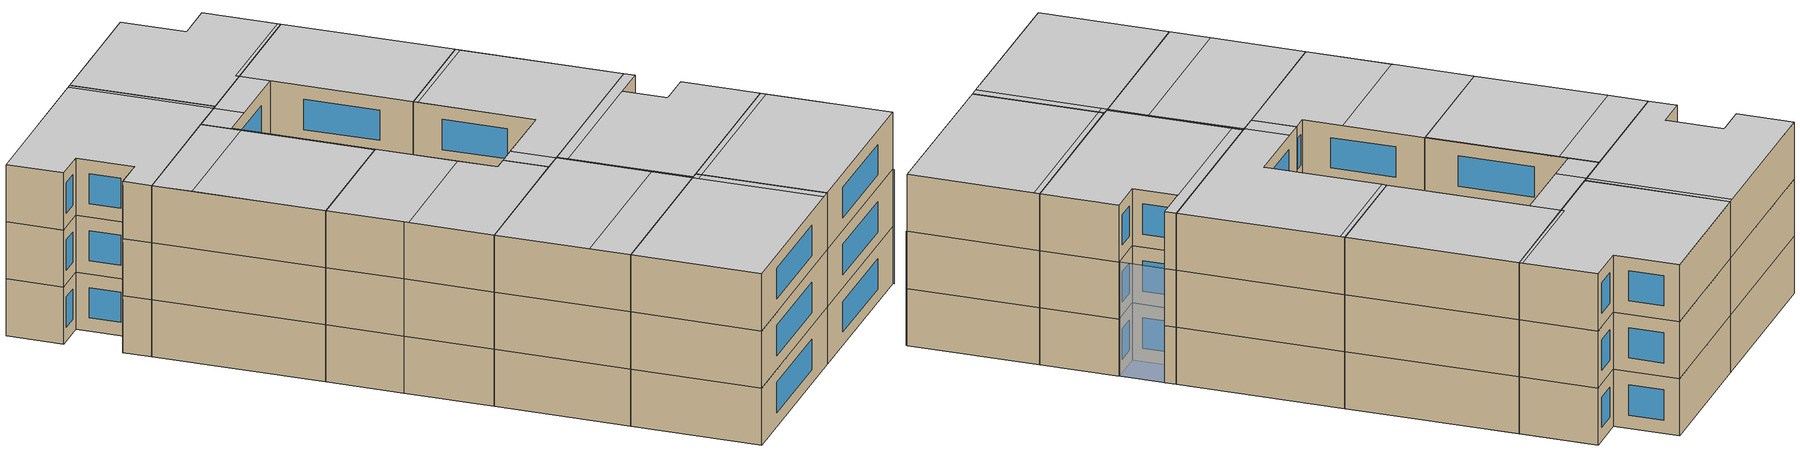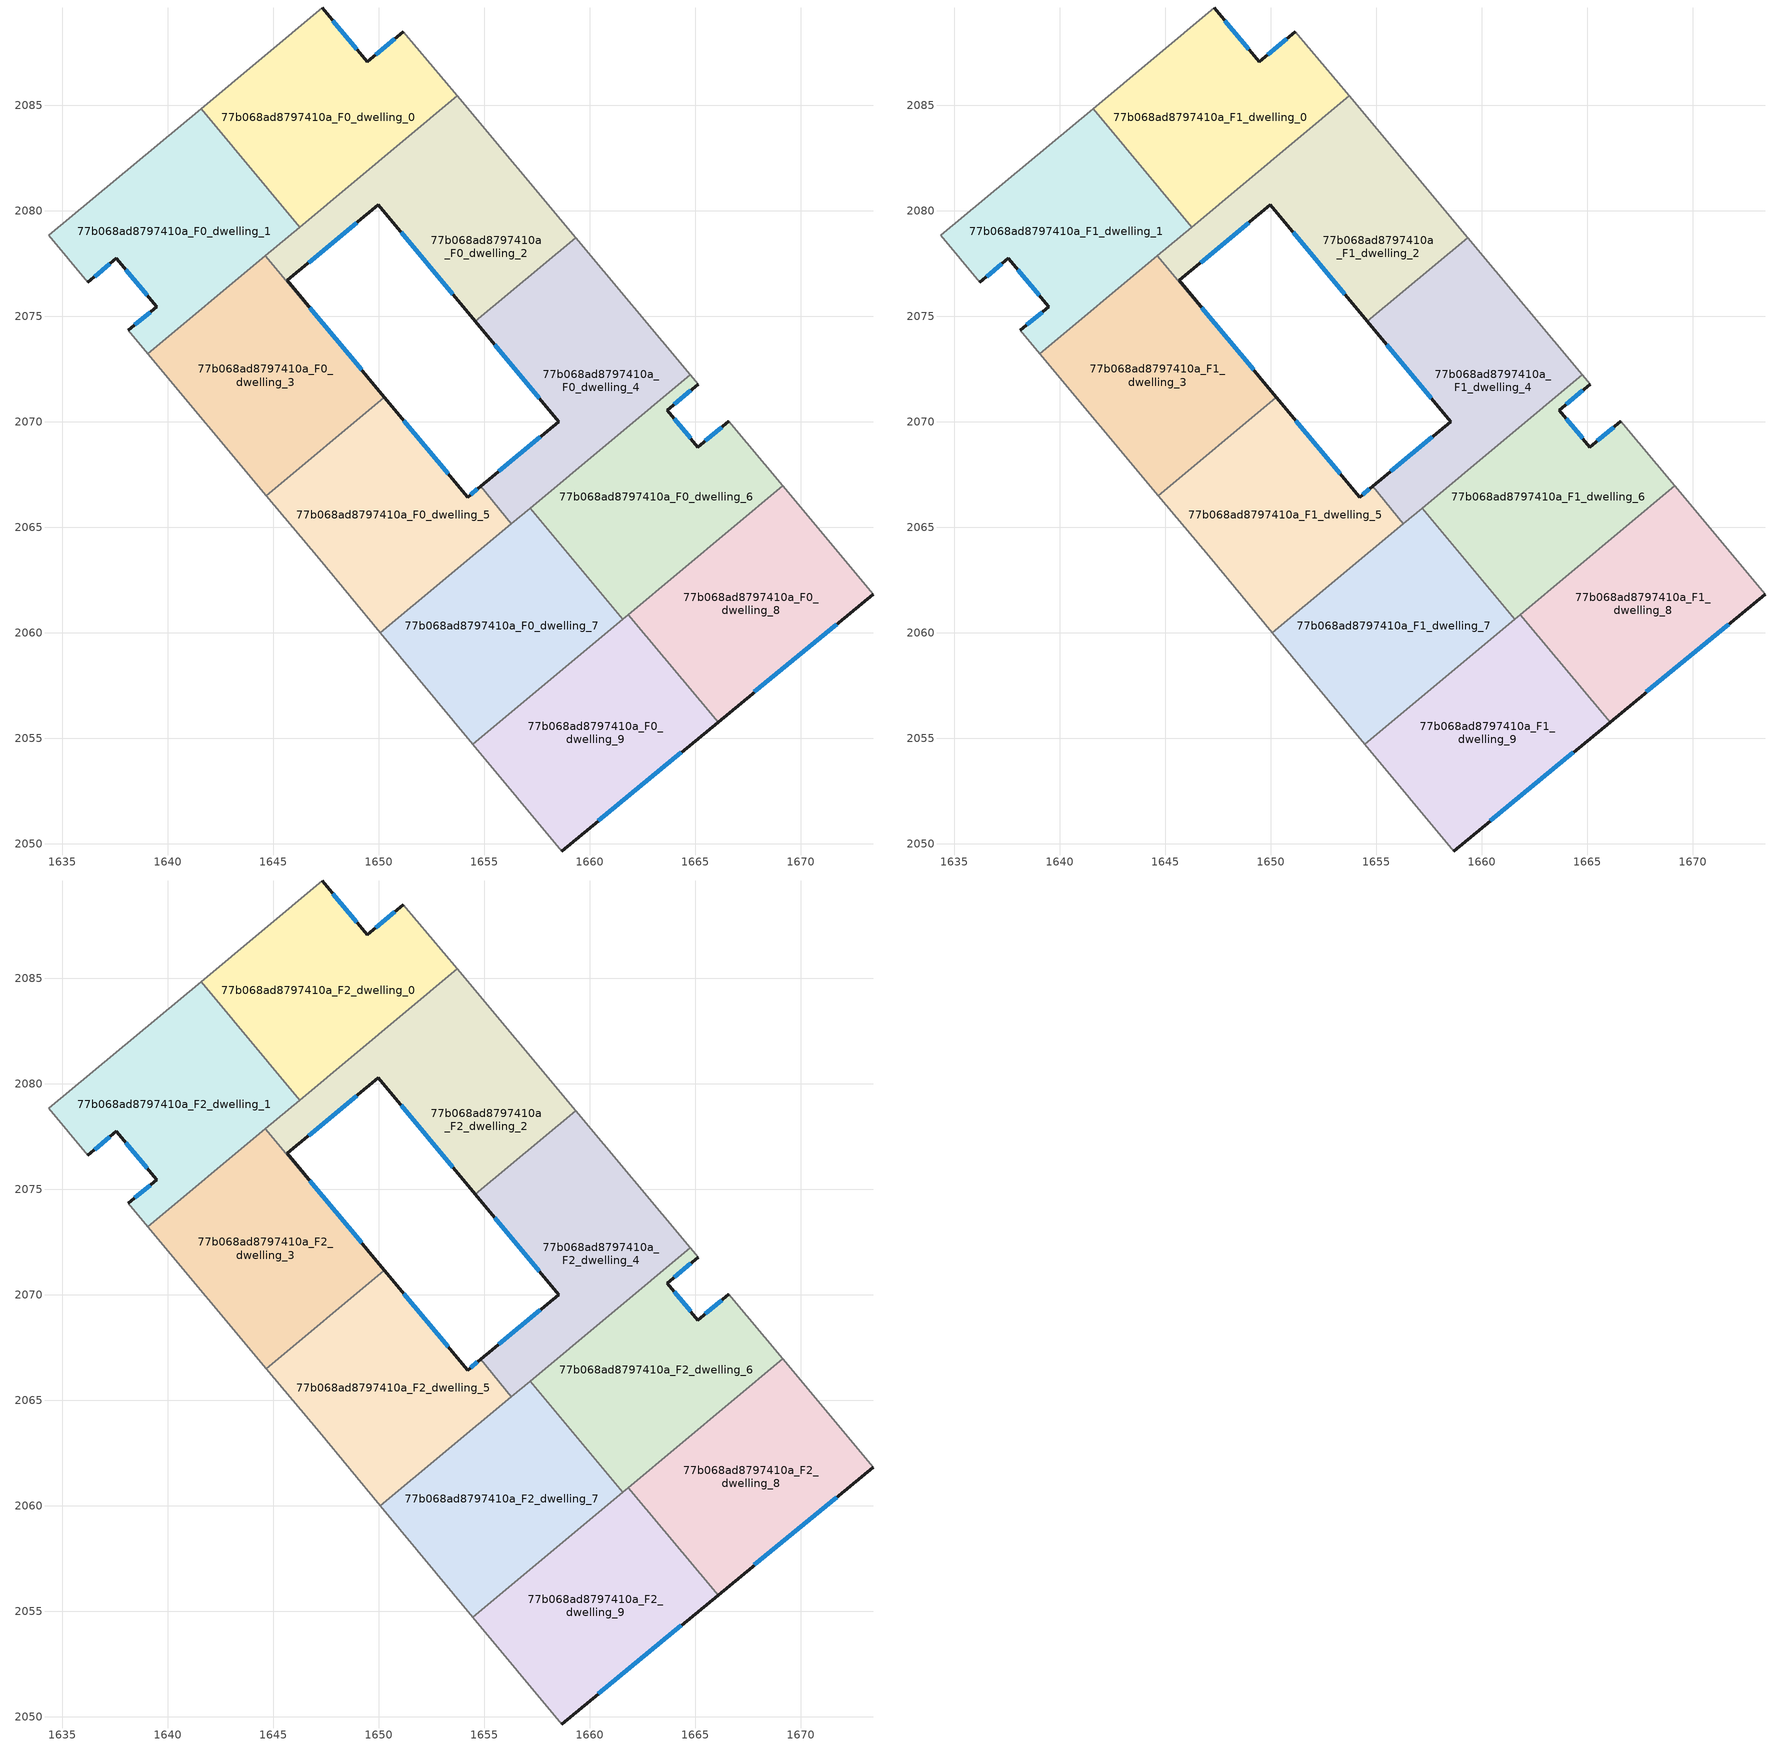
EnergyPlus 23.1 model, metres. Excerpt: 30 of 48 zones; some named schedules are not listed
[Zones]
77b068ad8797410a_F0_dwelling_0
 floor ground (EU_floor_Construction): 1651.16,2088.49 1653.71,2085.44 1646.25,2079.22 1641.58,2084.84 1647.31,2089.6 1649.45,2087.05 z0
 wall outside (EU_wall_Construction): 1651.16,2088.49 1649.45,2087.05 1647.31,2089.6 z0:3
 wall adiabatic (EU_wall_Construction): 1653.71,2085.44 1651.16,2088.49 / 1647.31,2089.6 1641.58,2084.84 z0:3
 wall to 77b068ad8797410a_F0_dwelling_1 (EU_wall_Construction): 1641.58,2084.84 1646.25,2079.22 z0:3
 wall to 77b068ad8797410a_F0_dwelling_2 (EU_wall_Construction): 1646.25,2079.22 1653.71,2085.44 z0:3
 window (EU_Window_Construction): 1648.95,2087.65 1647.81,2089 / 1650.76,2088.15 1649.85,2087.39 z0.7:2.3
77b068ad8797410a_F0_dwelling_1
 floor ground (EU_floor_Construction): 1641.58,2084.84 1646.25,2079.22 1639.05,2073.22 1638.12,2074.33 1639.47,2075.45 1637.56,2077.74 1636.22,2076.61 1634.36,2078.84 z0
 wall outside (EU_wall_Construction): 1636.22,2076.61 1637.56,2077.74 1639.47,2075.45 1638.12,2074.33 z0:3
 wall adiabatic (EU_wall_Construction): 1641.58,2084.84 1634.36,2078.84 1636.22,2076.61 / 1638.12,2074.33 1639.05,2073.22 z0:3
 wall to 77b068ad8797410a_F0_dwelling_3 (EU_wall_Construction): 1639.05,2073.22 1644.61,2077.86 z0:3
 wall to 77b068ad8797410a_F0_dwelling_2 (EU_wall_Construction): 1644.61,2077.86 1646.25,2079.22 z0:3
 window (EU_Window_Construction): 1639.15,2075.19 1638.44,2074.59 / 1638.01,2077.2 1639.02,2075.99 / 1636.53,2076.88 1637.25,2077.47 z0.7:2.3
77b068ad8797410a_F0_dwelling_2
 floor ground (EU_floor_Construction): 1653.71,2085.44 1659.33,2078.71 1654.57,2074.75 1649.97,2080.28 1645.65,2076.7 1650.26,2071.16 1650.22,2071.13 1644.61,2077.86 z0
 wall outside (EU_wall_Construction): 1650.26,2071.16 1645.65,2076.7 1649.97,2080.28 1654.57,2074.75 z0:3
 wall to 77b068ad8797410a_F0_dwelling_3 (EU_wall_Construction): 1644.61,2077.86 1650.22,2071.13 z0:3
 wall adiabatic (EU_wall_Construction): 1659.33,2078.71 1653.71,2085.44 z0:3
 wall to 77b068ad8797410a_F0_dwelling_4 (EU_wall_Construction): 1654.57,2074.75 1659.33,2078.71 z0:3
 wall to 77b068ad8797410a_F0_dwelling_5 (EU_wall_Construction): 1650.22,2071.13 1650.26,2071.16 z0:3
 window (EU_Window_Construction): 1649.18,2072.46 1646.73,2075.4 / 1651.05,2078.98 1653.49,2076.05 / 1646.67,2077.54 1648.96,2079.44 z0.7:2.3
77b068ad8797410a_F0_dwelling_3
 floor ground (EU_floor_Construction): 1644.61,2077.86 1650.22,2071.13 1644.66,2066.5 1639.05,2073.22 z0
 wall adiabatic (EU_wall_Construction): 1639.05,2073.22 1644.66,2066.5 z0:3
 wall to 77b068ad8797410a_F0_dwelling_5 (EU_wall_Construction): 1644.66,2066.5 1650.22,2071.13 z0:3
77b068ad8797410a_F0_dwelling_4
 floor ground (EU_floor_Construction): 1659.33,2078.71 1664.75,2072.22 1656.28,2065.17 1654.82,2066.93 1658.53,2070 1654.57,2074.75 z0
 wall outside (EU_wall_Construction): 1654.57,2074.75 1658.53,2070 1654.82,2066.93 z0:3
 wall adiabatic (EU_wall_Construction): 1664.75,2072.22 1659.33,2078.71 z0:3
 wall to 77b068ad8797410a_F0_dwelling_5 (EU_wall_Construction): 1654.82,2066.93 1656.28,2065.17 z0:3
 wall to 77b068ad8797410a_F0_dwelling_6 (EU_wall_Construction): 1657.17,2065.91 1664.75,2072.22 z0:3
 wall to 77b068ad8797410a_F0_dwelling_7 (EU_wall_Construction): 1656.28,2065.17 1657.17,2065.91 z0:3
 window (EU_Window_Construction): 1655.5,2073.64 1657.6,2071.12 / 1657.66,2069.28 1655.69,2067.65 z0.7:2.3
77b068ad8797410a_F0_dwelling_5
 floor ground (EU_floor_Construction): 1654.82,2066.93 1656.28,2065.17 1650.07,2060 1647.16,2063.51 1644.66,2066.5 1650.26,2071.16 1654.2,2066.42 z0
 wall outside (EU_wall_Construction): 1654.82,2066.93 1654.2,2066.42 1650.26,2071.16 z0:3
 wall adiabatic (EU_wall_Construction): 1644.66,2066.5 1647.16,2063.51 1650.07,2060 z0:3
 wall to 77b068ad8797410a_F0_dwelling_7 (EU_wall_Construction): 1650.07,2060 1656.28,2065.17 z0:3
 window (EU_Window_Construction): 1653.28,2067.54 1651.19,2070.05 / 1654.67,2066.81 1654.35,2066.54 z0.7:2.3
77b068ad8797410a_F0_dwelling_6
 floor ground (EU_floor_Construction): 1666.59,2070.02 1669.15,2066.96 1661.56,2060.64 1657.17,2065.91 1664.75,2072.22 1665.13,2071.77 1663.66,2070.55 1665.12,2068.8 z0
 wall outside (EU_wall_Construction): 1666.59,2070.02 1665.12,2068.8 1663.66,2070.55 1665.13,2071.77 z0:3
 wall adiabatic (EU_wall_Construction): 1669.15,2066.96 1666.59,2070.02 / 1665.13,2071.77 1664.75,2072.22 z0:3
 wall to 77b068ad8797410a_F0_dwelling_7 (EU_wall_Construction): 1657.17,2065.91 1661.56,2060.64 z0:3
 wall to 77b068ad8797410a_F0_dwelling_8 (EU_wall_Construction): 1661.83,2060.86 1669.15,2066.96 z0:3
 wall to 77b068ad8797410a_F0_dwelling_9 (EU_wall_Construction): 1661.56,2060.64 1661.83,2060.86 z0:3
 window (EU_Window_Construction): 1664,2070.84 1664.78,2071.48 / 1664.78,2069.21 1664,2070.14 / 1666.25,2069.73 1665.47,2069.09 z0.7:2.3
77b068ad8797410a_F0_dwelling_7
 floor ground (EU_floor_Construction): 1657.17,2065.91 1661.56,2060.64 1654.46,2054.72 1650.07,2060 z0
 wall adiabatic (EU_wall_Construction): 1650.07,2060 1654.46,2054.72 z0:3
 wall to 77b068ad8797410a_F0_dwelling_9 (EU_wall_Construction): 1654.46,2054.72 1661.56,2060.64 z0:3
77b068ad8797410a_F0_dwelling_8
 floor ground (EU_floor_Construction): 1669.15,2066.96 1673.42,2061.83 1666.07,2055.77 1661.83,2060.86 z0
 wall outside (EU_wall_Construction): 1666.07,2055.77 1673.42,2061.83 z0:3
 wall adiabatic (EU_wall_Construction): 1673.42,2061.83 1669.15,2066.96 z0:3
 wall to 77b068ad8797410a_F0_dwelling_9 (EU_wall_Construction): 1661.83,2060.86 1666.07,2055.77 z0:3
 window (EU_Window_Construction): 1667.8,2057.19 1671.7,2060.41 z0.7:2.3
77b068ad8797410a_F0_dwelling_9
 floor ground (EU_floor_Construction): 1661.83,2060.86 1666.07,2055.77 1658.66,2049.66 1654.46,2054.72 z0
 wall outside (EU_wall_Construction): 1658.66,2049.66 1666.07,2055.77 z0:3
 wall adiabatic (EU_wall_Construction): 1654.46,2054.72 1658.66,2049.66 z0:3
 window (EU_Window_Construction): 1660.4,2051.09 1664.33,2054.33 z0.7:2.3
77b068ad8797410a_F1_dwelling_0
 floor to 77b068ad8797410a_F0_dwelling_0 (EU_floor_Construction): 1651.16,2088.49 1653.71,2085.44 1646.25,2079.22 1641.58,2084.84 1647.31,2089.6 1649.45,2087.05 z3
 wall outside (EU_wall_Construction): 1651.16,2088.49 1649.45,2087.05 1647.31,2089.6 z3:6
 wall adiabatic (EU_wall_Construction): 1653.71,2085.44 1651.16,2088.49 / 1647.31,2089.6 1641.58,2084.84 z3:6
 wall to 77b068ad8797410a_F1_dwelling_1 (EU_wall_Construction): 1641.58,2084.84 1646.25,2079.22 z3:6
 wall to 77b068ad8797410a_F1_dwelling_2 (EU_wall_Construction): 1646.25,2079.22 1653.71,2085.44 z3:6
 window (EU_Window_Construction): 1648.95,2087.65 1647.81,2089 / 1650.76,2088.15 1649.85,2087.39 z3.7:5.3
77b068ad8797410a_F1_dwelling_1
 floor to 77b068ad8797410a_F0_dwelling_1 (EU_floor_Construction): 1641.58,2084.84 1646.25,2079.22 1639.05,2073.22 1638.12,2074.33 1639.47,2075.45 1637.56,2077.74 1636.22,2076.61 1634.36,2078.84 z3
 wall outside (EU_wall_Construction): 1636.22,2076.61 1637.56,2077.74 1639.47,2075.45 1638.12,2074.33 z3:6
 wall adiabatic (EU_wall_Construction): 1641.58,2084.84 1634.36,2078.84 1636.22,2076.61 / 1638.12,2074.33 1639.05,2073.22 z3:6
 wall to 77b068ad8797410a_F1_dwelling_3 (EU_wall_Construction): 1639.05,2073.22 1644.61,2077.86 z3:6
 wall to 77b068ad8797410a_F1_dwelling_2 (EU_wall_Construction): 1644.61,2077.86 1646.25,2079.22 z3:6
 window (EU_Window_Construction): 1639.15,2075.19 1638.44,2074.59 / 1638.01,2077.2 1639.02,2075.99 / 1636.53,2076.88 1637.25,2077.47 z3.7:5.3
77b068ad8797410a_F1_dwelling_2
 floor to 77b068ad8797410a_F0_dwelling_2 (EU_floor_Construction): 1653.71,2085.44 1659.33,2078.71 1654.57,2074.75 1649.97,2080.28 1645.65,2076.7 1650.26,2071.16 1650.22,2071.13 1644.61,2077.86 z3
 wall outside (EU_wall_Construction): 1650.26,2071.16 1645.65,2076.7 1649.97,2080.28 1654.57,2074.75 z3:6
 wall to 77b068ad8797410a_F1_dwelling_3 (EU_wall_Construction): 1644.61,2077.86 1650.22,2071.13 z3:6
 wall adiabatic (EU_wall_Construction): 1659.33,2078.71 1653.71,2085.44 z3:6
 wall to 77b068ad8797410a_F1_dwelling_4 (EU_wall_Construction): 1654.57,2074.75 1659.33,2078.71 z3:6
 wall to 77b068ad8797410a_F1_dwelling_5 (EU_wall_Construction): 1650.22,2071.13 1650.26,2071.16 z3:6
 window (EU_Window_Construction): 1649.18,2072.46 1646.73,2075.4 / 1651.05,2078.98 1653.49,2076.05 / 1646.67,2077.54 1648.96,2079.44 z3.7:5.3
77b068ad8797410a_F1_dwelling_3
 floor to 77b068ad8797410a_F0_dwelling_3 (EU_floor_Construction): 1644.61,2077.86 1650.22,2071.13 1644.66,2066.5 1639.05,2073.22 z3
 wall adiabatic (EU_wall_Construction): 1639.05,2073.22 1644.66,2066.5 z3:6
 wall to 77b068ad8797410a_F1_dwelling_5 (EU_wall_Construction): 1644.66,2066.5 1650.22,2071.13 z3:6
77b068ad8797410a_F1_dwelling_4
 floor to 77b068ad8797410a_F0_dwelling_4 (EU_floor_Construction): 1659.33,2078.71 1664.75,2072.22 1656.28,2065.17 1654.82,2066.93 1658.53,2070 1654.57,2074.75 z3
 wall outside (EU_wall_Construction): 1654.57,2074.75 1658.53,2070 1654.82,2066.93 z3:6
 wall adiabatic (EU_wall_Construction): 1664.75,2072.22 1659.33,2078.71 z3:6
 wall to 77b068ad8797410a_F1_dwelling_5 (EU_wall_Construction): 1654.82,2066.93 1656.28,2065.17 z3:6
 wall to 77b068ad8797410a_F1_dwelling_6 (EU_wall_Construction): 1657.17,2065.91 1664.75,2072.22 z3:6
 wall to 77b068ad8797410a_F1_dwelling_7 (EU_wall_Construction): 1656.28,2065.17 1657.17,2065.91 z3:6
 window (EU_Window_Construction): 1655.5,2073.64 1657.6,2071.12 / 1657.66,2069.28 1655.69,2067.65 z3.7:5.3
77b068ad8797410a_F1_dwelling_5
 floor to 77b068ad8797410a_F0_dwelling_5 (EU_floor_Construction): 1654.82,2066.93 1656.28,2065.17 1650.07,2060 1647.16,2063.51 1644.66,2066.5 1650.26,2071.16 1654.2,2066.42 z3
 wall outside (EU_wall_Construction): 1654.82,2066.93 1654.2,2066.42 1650.26,2071.16 z3:6
 wall adiabatic (EU_wall_Construction): 1644.66,2066.5 1647.16,2063.51 1650.07,2060 z3:6
 wall to 77b068ad8797410a_F1_dwelling_7 (EU_wall_Construction): 1650.07,2060 1656.28,2065.17 z3:6
 window (EU_Window_Construction): 1653.28,2067.54 1651.19,2070.05 / 1654.67,2066.81 1654.35,2066.54 z3.7:5.3
77b068ad8797410a_F1_dwelling_6
 floor to 77b068ad8797410a_F0_dwelling_6 (EU_floor_Construction): 1666.59,2070.02 1669.15,2066.96 1661.56,2060.64 1657.17,2065.91 1664.75,2072.22 1665.13,2071.77 1663.66,2070.55 1665.12,2068.8 z3
 wall outside (EU_wall_Construction): 1666.59,2070.02 1665.12,2068.8 1663.66,2070.55 1665.13,2071.77 z3:6
 wall adiabatic (EU_wall_Construction): 1669.15,2066.96 1666.59,2070.02 / 1665.13,2071.77 1664.75,2072.22 z3:6
 wall to 77b068ad8797410a_F1_dwelling_7 (EU_wall_Construction): 1657.17,2065.91 1661.56,2060.64 z3:6
 wall to 77b068ad8797410a_F1_dwelling_8 (EU_wall_Construction): 1661.83,2060.86 1669.15,2066.96 z3:6
 wall to 77b068ad8797410a_F1_dwelling_9 (EU_wall_Construction): 1661.56,2060.64 1661.83,2060.86 z3:6
 window (EU_Window_Construction): 1664,2070.84 1664.78,2071.48 / 1664.78,2069.21 1664,2070.14 / 1666.25,2069.73 1665.47,2069.09 z3.7:5.3
77b068ad8797410a_F1_dwelling_7
 floor to 77b068ad8797410a_F0_dwelling_7 (EU_floor_Construction): 1657.17,2065.91 1661.56,2060.64 1654.46,2054.72 1650.07,2060 z3
 wall adiabatic (EU_wall_Construction): 1650.07,2060 1654.46,2054.72 z3:6
 wall to 77b068ad8797410a_F1_dwelling_9 (EU_wall_Construction): 1654.46,2054.72 1661.56,2060.64 z3:6
77b068ad8797410a_F1_dwelling_8
 floor to 77b068ad8797410a_F0_dwelling_8 (EU_floor_Construction): 1669.15,2066.96 1673.42,2061.83 1666.07,2055.77 1661.83,2060.86 z3
 wall outside (EU_wall_Construction): 1666.07,2055.77 1673.42,2061.83 z3:6
 wall adiabatic (EU_wall_Construction): 1673.42,2061.83 1669.15,2066.96 z3:6
 wall to 77b068ad8797410a_F1_dwelling_9 (EU_wall_Construction): 1661.83,2060.86 1666.07,2055.77 z3:6
 window (EU_Window_Construction): 1667.8,2057.19 1671.7,2060.41 z3.7:5.3
77b068ad8797410a_F1_dwelling_9
 floor to 77b068ad8797410a_F0_dwelling_9 (EU_floor_Construction): 1661.83,2060.86 1666.07,2055.77 1658.66,2049.66 1654.46,2054.72 z3
 wall outside (EU_wall_Construction): 1658.66,2049.66 1666.07,2055.77 z3:6
 wall adiabatic (EU_wall_Construction): 1654.46,2054.72 1658.66,2049.66 z3:6
 window (EU_Window_Construction): 1660.4,2051.09 1664.33,2054.33 z3.7:5.3
77b068ad8797410a_F2_dwelling_0
 floor to 77b068ad8797410a_F1_dwelling_0 (EU_floor_Construction): 1651.16,2088.49 1653.71,2085.44 1646.25,2079.22 1641.58,2084.84 1647.31,2089.6 1649.45,2087.05 z6
 wall outside (EU_wall_Construction): 1651.16,2088.49 1649.45,2087.05 1647.31,2089.6 z6:9
 wall adiabatic (EU_wall_Construction): 1653.71,2085.44 1651.16,2088.49 / 1647.31,2089.6 1641.58,2084.84 z6:9
 wall to 77b068ad8797410a_F2_dwelling_1 (EU_wall_Construction): 1641.58,2084.84 1646.25,2079.22 z6:9
 wall to 77b068ad8797410a_F2_dwelling_2 (EU_wall_Construction): 1646.25,2079.22 1653.71,2085.44 z6:9
 window (EU_Window_Construction): 1648.95,2087.65 1647.81,2089 / 1650.76,2088.15 1649.85,2087.39 z6.7:8.3
 ceiling to 77b068ad8797410a_F3_dwelling_4 (EU_floor_Construction): 1648.97,2081.48 1648.85,2081.62 1653.59,2085.58 1651.16,2088.49 1649.45,2087.05 1647.31,2089.6 1641.58,2084.84 1646.25,2079.22 z9
 ceiling to 77b068ad8797410a_F3_dwelling_3 (EU_floor_Construction): 1653.71,2085.44 1653.6,2085.57 1648.85,2081.62 1648.97,2081.48 z9
77b068ad8797410a_F2_dwelling_1
 floor to 77b068ad8797410a_F1_dwelling_1 (EU_floor_Construction): 1641.58,2084.84 1646.25,2079.22 1639.05,2073.22 1638.12,2074.33 1639.47,2075.45 1637.56,2077.74 1636.22,2076.61 1634.36,2078.84 z6
 wall outside (EU_wall_Construction): 1636.22,2076.61 1637.56,2077.74 1639.47,2075.45 1638.12,2074.33 z6:9
 wall adiabatic (EU_wall_Construction): 1641.58,2084.84 1634.36,2078.84 1636.22,2076.61 / 1638.12,2074.33 1639.05,2073.22 z6:9
 wall to 77b068ad8797410a_F2_dwelling_3 (EU_wall_Construction): 1639.05,2073.22 1644.61,2077.86 z6:9
 wall to 77b068ad8797410a_F2_dwelling_2 (EU_wall_Construction): 1644.61,2077.86 1646.25,2079.22 z6:9
 window (EU_Window_Construction): 1639.15,2075.19 1638.44,2074.59 / 1638.01,2077.2 1639.02,2075.99 / 1636.53,2076.88 1637.25,2077.47 z6.7:8.3
 ceiling to 77b068ad8797410a_F3_dwelling_8 (EU_floor_Construction): 1646.06,2079.06 1641.38,2084.68 1634.36,2078.84 1636.22,2076.61 1637.56,2077.74 1639.47,2075.45 1638.12,2074.33 1639.05,2073.22 z9
 ceiling to 77b068ad8797410a_F3_dwelling_4 (EU_floor_Construction): 1646.25,2079.22 1641.58,2084.84 1641.38,2084.68 1646.06,2079.06 z9
77b068ad8797410a_F2_dwelling_2
 floor to 77b068ad8797410a_F1_dwelling_2 (EU_floor_Construction): 1653.71,2085.44 1659.33,2078.71 1654.57,2074.75 1649.97,2080.28 1645.65,2076.7 1650.26,2071.16 1650.22,2071.13 1644.61,2077.86 z6
 wall outside (EU_wall_Construction): 1650.26,2071.16 1645.65,2076.7 1649.97,2080.28 1654.57,2074.75 z6:9
 wall to 77b068ad8797410a_F2_dwelling_3 (EU_wall_Construction): 1644.61,2077.86 1650.22,2071.13 z6:9
 wall adiabatic (EU_wall_Construction): 1659.33,2078.71 1653.71,2085.44 z6:9
 wall to 77b068ad8797410a_F2_dwelling_4 (EU_wall_Construction): 1654.57,2074.75 1659.33,2078.71 z6:9
 wall to 77b068ad8797410a_F2_dwelling_5 (EU_wall_Construction): 1650.22,2071.13 1650.26,2071.16 z6:9
 window (EU_Window_Construction): 1649.18,2072.46 1646.73,2075.4 / 1651.05,2078.98 1653.49,2076.05 / 1646.67,2077.54 1648.96,2079.44 z6.7:8.3
 ceiling to 77b068ad8797410a_F3_dwelling_3 (EU_floor_Construction): 1659.33,2078.71 1653.71,2085.44 1648.97,2081.48 1654.57,2074.75 z9
 ceiling to 77b068ad8797410a_F3_dwelling_4 (EU_floor_Construction): 1649.97,2080.28 1648.97,2081.48 1646.06,2079.06 1647.06,2077.87 z9
 ceiling to 77b068ad8797410a_F3_dwelling_8 (EU_floor_Construction): 1645.96,2076.33 1645.65,2076.7 1647.06,2077.87 1646.06,2079.06 1644.61,2077.86 1645.92,2076.3 z9
 ceiling to 77b068ad8797410a_F3_dwelling_7 (EU_floor_Construction): 1650.26,2071.16 1645.96,2076.33 1645.92,2076.3 1650.22,2071.13 z9
77b068ad8797410a_F2_dwelling_3
 floor to 77b068ad8797410a_F1_dwelling_3 (EU_floor_Construction): 1644.61,2077.86 1650.22,2071.13 1644.66,2066.5 1639.05,2073.22 z6
 wall adiabatic (EU_wall_Construction): 1639.05,2073.22 1644.66,2066.5 z6:9
 wall to 77b068ad8797410a_F2_dwelling_5 (EU_wall_Construction): 1644.66,2066.5 1650.22,2071.13 z6:9
 ceiling adiabatic (EU_roof_Construction): 1650.22,2071.13 1645.92,2076.3 1640.35,2071.66 1644.66,2066.5 z9
 ceiling to 77b068ad8797410a_F3_dwelling_8 (EU_floor_Construction): 1645.92,2076.3 1644.61,2077.86 1639.05,2073.22 1640.35,2071.66 z9
77b068ad8797410a_F2_dwelling_4
 floor to 77b068ad8797410a_F1_dwelling_4 (EU_floor_Construction): 1659.33,2078.71 1664.75,2072.22 1656.28,2065.17 1654.82,2066.93 1658.53,2070 1654.57,2074.75 z6
 wall outside (EU_wall_Construction): 1654.57,2074.75 1658.53,2070 1654.82,2066.93 z6:9
 wall adiabatic (EU_wall_Construction): 1664.75,2072.22 1659.33,2078.71 z6:9
 wall to 77b068ad8797410a_F2_dwelling_5 (EU_wall_Construction): 1654.82,2066.93 1656.28,2065.17 z6:9
 wall to 77b068ad8797410a_F2_dwelling_6 (EU_wall_Construction): 1657.17,2065.91 1664.75,2072.22 z6:9
 wall to 77b068ad8797410a_F2_dwelling_7 (EU_wall_Construction): 1656.28,2065.17 1657.17,2065.91 z6:9
 window (EU_Window_Construction): 1655.5,2073.64 1657.6,2071.12 / 1657.66,2069.28 1655.69,2067.65 z6.7:8.3
 ceiling to 77b068ad8797410a_F3_dwelling_2 (EU_floor_Construction): 1664.75,2072.22 1659.48,2078.53 1654.72,2074.57 1658.53,2070 1655.62,2067.59 1657.08,2065.84 z9
 ceiling to 77b068ad8797410a_F3_dwelling_3 (EU_floor_Construction): 1659.48,2078.53 1659.33,2078.71 1654.57,2074.75 1654.72,2074.57 z9
 ceiling to 77b068ad8797410a_F3_dwelling_6 (EU_floor_Construction): 1657.08,2065.84 1655.62,2067.59 1654.82,2066.93 1656.28,2065.17 z9
77b068ad8797410a_F2_dwelling_5
 floor to 77b068ad8797410a_F1_dwelling_5 (EU_floor_Construction): 1654.82,2066.93 1656.28,2065.17 1650.07,2060 1647.16,2063.51 1644.66,2066.5 1650.26,2071.16 1654.2,2066.42 z6
 wall outside (EU_wall_Construction): 1654.82,2066.93 1654.2,2066.42 1650.26,2071.16 z6:9
 wall adiabatic (EU_wall_Construction): 1644.66,2066.5 1647.16,2063.51 1650.07,2060 z6:9
 wall to 77b068ad8797410a_F2_dwelling_7 (EU_wall_Construction): 1650.07,2060 1656.28,2065.17 z6:9
 window (EU_Window_Construction): 1653.28,2067.54 1651.19,2070.05 / 1654.67,2066.81 1654.35,2066.54 z6.7:8.3
 ceiling to 77b068ad8797410a_F3_dwelling_6 (EU_floor_Construction): 1656.28,2065.17 1654.82,2066.93 1654.2,2066.42 1652.91,2067.97 1647.32,2063.32 1650.07,2060 z9
 ceiling to 77b068ad8797410a_F3_dwelling_7 (EU_floor_Construction): 1652.91,2067.97 1650.26,2071.16 1644.66,2066.5 1647.16,2063.51 1647.32,2063.32 z9
77b068ad8797410a_F2_dwelling_6
 floor to 77b068ad8797410a_F1_dwelling_6 (EU_floor_Construction): 1666.59,2070.02 1669.15,2066.96 1661.56,2060.64 1657.17,2065.91 1664.75,2072.22 1665.13,2071.77 1663.66,2070.55 1665.12,2068.8 z6
 wall outside (EU_wall_Construction): 1666.59,2070.02 1665.12,2068.8 1663.66,2070.55 1665.13,2071.77 z6:9
 wall adiabatic (EU_wall_Construction): 1669.15,2066.96 1666.59,2070.02 / 1665.13,2071.77 1664.75,2072.22 z6:9
 wall to 77b068ad8797410a_F2_dwelling_7 (EU_wall_Construction): 1657.17,2065.91 1661.56,2060.64 z6:9
 wall to 77b068ad8797410a_F2_dwelling_8 (EU_wall_Construction): 1661.83,2060.86 1669.15,2066.96 z6:9
 wall to 77b068ad8797410a_F2_dwelling_9 (EU_wall_Construction): 1661.56,2060.64 1661.83,2060.86 z6:9
 window (EU_Window_Construction): 1664,2070.84 1664.78,2071.48 / 1664.78,2069.21 1664,2070.14 / 1666.25,2069.73 1665.47,2069.09 z6.7:8.3
 ceiling to 77b068ad8797410a_F3_dwelling_1 (EU_floor_Construction): 1669.15,2066.96 1666.59,2070.02 1665.12,2068.8 1663.66,2070.55 1657.54,2065.46 1661.56,2060.64 z9
 ceiling to 77b068ad8797410a_F3_dwelling_2 (EU_floor_Construction): 1663.66,2070.55 1665.13,2071.77 1664.75,2072.22 1657.17,2065.91 1657.54,2065.46 z9
77b068ad8797410a_F2_dwelling_7
 floor to 77b068ad8797410a_F1_dwelling_7 (EU_floor_Construction): 1657.17,2065.91 1661.56,2060.64 1654.46,2054.72 1650.07,2060 z6
 wall adiabatic (EU_wall_Construction): 1650.07,2060 1654.46,2054.72 z6:9
 wall to 77b068ad8797410a_F2_dwelling_9 (EU_wall_Construction): 1654.46,2054.72 1661.56,2060.64 z6:9
 ceiling to 77b068ad8797410a_F3_dwelling_6 (EU_floor_Construction): 1660.14,2062.16 1657.08,2065.84 1650.07,2060 1653.13,2056.32 z9
 ceiling to 77b068ad8797410a_F3_dwelling_5 (EU_floor_Construction): 1661.47,2060.56 1660.14,2062.16 1653.13,2056.32 1654.46,2054.72 z9
 ceiling to 77b068ad8797410a_F3_dwelling_2 (EU_floor_Construction): 1657.54,2065.46 1657.17,2065.91 1657.08,2065.84 1657.46,2065.38 z9
 ceiling to 77b068ad8797410a_F3_dwelling_1 (EU_floor_Construction): 1661.56,2060.64 1657.54,2065.46 1657.46,2065.38 1661.47,2060.56 z9
77b068ad8797410a_F2_dwelling_8
 floor to 77b068ad8797410a_F1_dwelling_8 (EU_floor_Construction): 1669.15,2066.96 1673.42,2061.83 1666.07,2055.77 1661.83,2060.86 z6
 wall outside (EU_wall_Construction): 1666.07,2055.77 1673.42,2061.83 z6:9
 wall adiabatic (EU_wall_Construction): 1673.42,2061.83 1669.15,2066.96 z6:9
 wall to 77b068ad8797410a_F2_dwelling_9 (EU_wall_Construction): 1661.83,2060.86 1666.07,2055.77 z6:9
 window (EU_Window_Construction): 1667.8,2057.19 1671.7,2060.41 z6.7:8.3
 ceiling to 77b068ad8797410a_F3_dwelling_0 (EU_floor_Construction): 1673.42,2061.83 1669.34,2066.72 1662.02,2060.62 1666.07,2055.77 z9
 ceiling to 77b068ad8797410a_F3_dwelling_1 (EU_floor_Construction): 1669.34,2066.72 1669.15,2066.96 1661.83,2060.86 1662.02,2060.62 z9
77b068ad8797410a_F2_dwelling_9
 floor to 77b068ad8797410a_F1_dwelling_9 (EU_floor_Construction): 1661.83,2060.86 1666.07,2055.77 1658.66,2049.66 1654.46,2054.72 z6
 wall outside (EU_wall_Construction): 1658.66,2049.66 1666.07,2055.77 z6:9
 wall adiabatic (EU_wall_Construction): 1654.46,2054.72 1658.66,2049.66 z6:9
 window (EU_Window_Construction): 1660.4,2051.09 1664.33,2054.33 z6.7:8.3
 ceiling to 77b068ad8797410a_F3_dwelling_5 (EU_floor_Construction): 1665.71,2055.47 1661.47,2060.56 1654.46,2054.72 1658.66,2049.66 z9
 ceiling to 77b068ad8797410a_F3_dwelling_0 (EU_floor_Construction): 1666.07,2055.77 1662.02,2060.62 1661.67,2060.33 1665.71,2055.47 z9
 ceiling to 77b068ad8797410a_F3_dwelling_1 (EU_floor_Construction): 1662.02,2060.62 1661.83,2060.86 1661.56,2060.64 1661.47,2060.56 1661.67,2060.33 z9
shading: 1673.46,2061.79 1651.17,2088.48 z0:6
[Building]
EU S2 Campaign: North Axis=0; Terrain=City; Solar Distribution=FullExterior
[Site:Location]
Budapest.Ferenc.Liszt.Intl.AP: Latitude=47.437; Longitude=19.256; Time Zone=1; Elevation=185
[SizingPeriod:WeatherFileDays]
AnnualSizingPeriod: Begin Month=1; Begin Day of Month=1; End Month=12; End Day of Month=31; Day of Week for Start Day=Monday; Use Weather File Daylight Saving Period=No; Use Weather File Rain and Snow Indicators=No
[MATERIAL]
EU_InternalMass_Material: Roughness=MediumRough; Thickness=0.1; Conductivity=1; Density=1800; Specific Heat=900; Thermal Absorptance=0.9; Solar Absorptance=0.7; Visible Absorptance=0.7
[MATERIAL:NOMASS] Roughness=MediumRough; Thermal Absorptance=0.9; Solar Absorptance=0.7; Visible Absorptance=0.7
Name | Thermal Resistance
EU_wall_NoMass | 0.832559
EU_roof_NoMass | 1.39638
EU_floor_NoMass | 0.872794
[WINDOWMATERIAL:SIMPLEGLAZINGSYSTEM]
EU_Window_SimpleGlazing: UFactor=2.79869; Solar Heat Gain Coefficient=0.75; Visible Transmittance=0.75
[CONSTRUCTION]
EU_wall_Construction: EU_wall_NoMass
EU_roof_Construction: EU_roof_NoMass
EU_floor_Construction: EU_floor_NoMass
EU_Window_Construction: EU_Window_SimpleGlazing
EU_InternalMass_Construction: EU_InternalMass_Material
[ZONE] Type=1; Multiplier=1; Ceiling Height=autocalculate; Floor Area=autocalculate; Part of Total Floor Area=Yes
Name | Volume
77b068ad8797410a_F0_dwelling_0; 77b068ad8797410a_F1_dwelling_0; 77b068ad8797410a_F2_dwelling_0; 77b068ad8797410a_F0_dwelling_5; 77b068ad8797410a_F1_dwelling_5; 77b068ad8797410a_F2_dwelling_5 | 190.156
77b068ad8797410a_F0_dwelling_1; 77b068ad8797410a_F1_dwelling_1; 77b068ad8797410a_F2_dwelling_1 | 190.148
77b068ad8797410a_F0_dwelling_2; 77b068ad8797410a_F1_dwelling_2; 77b068ad8797410a_F2_dwelling_2 | 190.182
77b068ad8797410a_F0_dwelling_3; 77b068ad8797410a_F1_dwelling_3; 77b068ad8797410a_F2_dwelling_3 | 190.15
77b068ad8797410a_F0_dwelling_4; 77b068ad8797410a_F1_dwelling_4; 77b068ad8797410a_F2_dwelling_4 | 190.164
77b068ad8797410a_F0_dwelling_6; 77b068ad8797410a_F1_dwelling_6; 77b068ad8797410a_F2_dwelling_6 | 190.185
77b068ad8797410a_F0_dwelling_7; 77b068ad8797410a_F1_dwelling_7; 77b068ad8797410a_F2_dwelling_7 | 190.165
77b068ad8797410a_F0_dwelling_8; 77b068ad8797410a_F1_dwelling_8; 77b068ad8797410a_F2_dwelling_8 | 190.174
77b068ad8797410a_F0_dwelling_9; 77b068ad8797410a_F1_dwelling_9; 77b068ad8797410a_F2_dwelling_9 | 190.151
[INTERNALMASS] Construction=EU_InternalMass_Construction
Name | Zone or ZoneList | Surface Area
77b068ad8797410a_F0_dwelling_0_EU_InternalMass | 77b068ad8797410a_F0_dwelling_0 | 63.3852
77b068ad8797410a_F0_dwelling_1_EU_InternalMass | 77b068ad8797410a_F0_dwelling_1 | 63.3826
77b068ad8797410a_F0_dwelling_2_EU_InternalMass | 77b068ad8797410a_F0_dwelling_2 | 63.3939
77b068ad8797410a_F0_dwelling_3_EU_InternalMass | 77b068ad8797410a_F0_dwelling_3 | 63.3831
77b068ad8797410a_F0_dwelling_4_EU_InternalMass | 77b068ad8797410a_F0_dwelling_4 | 63.3879
77b068ad8797410a_F0_dwelling_5_EU_InternalMass | 77b068ad8797410a_F0_dwelling_5 | 63.3851
77b068ad8797410a_F0_dwelling_6_EU_InternalMass | 77b068ad8797410a_F0_dwelling_6 | 63.3949
77b068ad8797410a_F0_dwelling_7_EU_InternalMass | 77b068ad8797410a_F0_dwelling_7 | 63.3883
77b068ad8797410a_F0_dwelling_8_EU_InternalMass | 77b068ad8797410a_F0_dwelling_8 | 63.3913
77b068ad8797410a_F0_dwelling_9_EU_InternalMass | 77b068ad8797410a_F0_dwelling_9 | 63.3837
77b068ad8797410a_F1_dwelling_0_EU_InternalMass | 77b068ad8797410a_F1_dwelling_0 | 63.3852
77b068ad8797410a_F1_dwelling_1_EU_InternalMass | 77b068ad8797410a_F1_dwelling_1 | 63.3826
77b068ad8797410a_F1_dwelling_2_EU_InternalMass | 77b068ad8797410a_F1_dwelling_2 | 63.3939
77b068ad8797410a_F1_dwelling_3_EU_InternalMass | 77b068ad8797410a_F1_dwelling_3 | 63.3831
77b068ad8797410a_F1_dwelling_4_EU_InternalMass | 77b068ad8797410a_F1_dwelling_4 | 63.3879
77b068ad8797410a_F1_dwelling_5_EU_InternalMass | 77b068ad8797410a_F1_dwelling_5 | 63.3851
77b068ad8797410a_F1_dwelling_6_EU_InternalMass | 77b068ad8797410a_F1_dwelling_6 | 63.3949
77b068ad8797410a_F1_dwelling_7_EU_InternalMass | 77b068ad8797410a_F1_dwelling_7 | 63.3883
77b068ad8797410a_F1_dwelling_8_EU_InternalMass | 77b068ad8797410a_F1_dwelling_8 | 63.3913
77b068ad8797410a_F1_dwelling_9_EU_InternalMass | 77b068ad8797410a_F1_dwelling_9 | 63.3837
77b068ad8797410a_F2_dwelling_0_EU_InternalMass | 77b068ad8797410a_F2_dwelling_0 | 63.3852
77b068ad8797410a_F2_dwelling_1_EU_InternalMass | 77b068ad8797410a_F2_dwelling_1 | 63.3826
77b068ad8797410a_F2_dwelling_2_EU_InternalMass | 77b068ad8797410a_F2_dwelling_2 | 63.3939
77b068ad8797410a_F2_dwelling_3_EU_InternalMass | 77b068ad8797410a_F2_dwelling_3 | 63.3831
77b068ad8797410a_F2_dwelling_4_EU_InternalMass | 77b068ad8797410a_F2_dwelling_4 | 63.3879
77b068ad8797410a_F2_dwelling_5_EU_InternalMass | 77b068ad8797410a_F2_dwelling_5 | 63.3851
77b068ad8797410a_F2_dwelling_6_EU_InternalMass | 77b068ad8797410a_F2_dwelling_6 | 63.3949
77b068ad8797410a_F2_dwelling_7_EU_InternalMass | 77b068ad8797410a_F2_dwelling_7 | 63.3883
77b068ad8797410a_F2_dwelling_8_EU_InternalMass | 77b068ad8797410a_F2_dwelling_8 | 63.3913
77b068ad8797410a_F2_dwelling_9_EU_InternalMass | 77b068ad8797410a_F2_dwelling_9 | 63.3837
[OTHEREQUIPMENT] Fuel Type=Electricity; Design Level Calculation Method=Watts/Area; Power per Zone Floor Area=1; Fraction Latent=0; Fraction Radiant=0; Fraction Lost=0; Carbon Dioxide Generation Rate=0; EndUse Subcategory=EU_Step8_InternalGains
Name | Zone or ZoneList or Space or SpaceList | Schedule
EU_Step8_InternalGain_77b068ad8797410a_F0_dwelling_0_f000 | 77b068ad8797410a_F0_dwelling_0 | EU_Step8_GainSchedule_77b068ad8797410a_F0_dwelling_0_f000
EU_Step8_InternalGain_77b068ad8797410a_F0_dwelling_1_f000 | 77b068ad8797410a_F0_dwelling_1 | EU_Step8_GainSchedule_77b068ad8797410a_F0_dwelling_1_f000
EU_Step8_InternalGain_77b068ad8797410a_F0_dwelling_2_f000 | 77b068ad8797410a_F0_dwelling_2 | EU_Step8_GainSchedule_77b068ad8797410a_F0_dwelling_2_f000
EU_Step8_InternalGain_77b068ad8797410a_F0_dwelling_3_f000 | 77b068ad8797410a_F0_dwelling_3 | EU_Step8_GainSchedule_77b068ad8797410a_F0_dwelling_3_f000
EU_Step8_InternalGain_77b068ad8797410a_F0_dwelling_4_f000 | 77b068ad8797410a_F0_dwelling_4 | EU_Step8_GainSchedule_77b068ad8797410a_F0_dwelling_4_f000
EU_Step8_InternalGain_77b068ad8797410a_F0_dwelling_5_f000 | 77b068ad8797410a_F0_dwelling_5 | EU_Step8_GainSchedule_77b068ad8797410a_F0_dwelling_5_f000
EU_Step8_InternalGain_77b068ad8797410a_F0_dwelling_6_f000 | 77b068ad8797410a_F0_dwelling_6 | EU_Step8_GainSchedule_77b068ad8797410a_F0_dwelling_6_f000
EU_Step8_InternalGain_77b068ad8797410a_F0_dwelling_7_f000 | 77b068ad8797410a_F0_dwelling_7 | EU_Step8_GainSchedule_77b068ad8797410a_F0_dwelling_7_f000
EU_Step8_InternalGain_77b068ad8797410a_F0_dwelling_8_f000 | 77b068ad8797410a_F0_dwelling_8 | EU_Step8_GainSchedule_77b068ad8797410a_F0_dwelling_8_f000
EU_Step8_InternalGain_77b068ad8797410a_F0_dwelling_9_f000 | 77b068ad8797410a_F0_dwelling_9 | EU_Step8_GainSchedule_77b068ad8797410a_F0_dwelling_9_f000
EU_Step8_InternalGain_77b068ad8797410a_F1_dwelling_0_f000 | 77b068ad8797410a_F1_dwelling_0 | EU_Step8_GainSchedule_77b068ad8797410a_F1_dwelling_0_f000
EU_Step8_InternalGain_77b068ad8797410a_F1_dwelling_1_f000 | 77b068ad8797410a_F1_dwelling_1 | EU_Step8_GainSchedule_77b068ad8797410a_F1_dwelling_1_f000
EU_Step8_InternalGain_77b068ad8797410a_F1_dwelling_2_f000 | 77b068ad8797410a_F1_dwelling_2 | EU_Step8_GainSchedule_77b068ad8797410a_F1_dwelling_2_f000
EU_Step8_InternalGain_77b068ad8797410a_F1_dwelling_3_f000 | 77b068ad8797410a_F1_dwelling_3 | EU_Step8_GainSchedule_77b068ad8797410a_F1_dwelling_3_f000
EU_Step8_InternalGain_77b068ad8797410a_F1_dwelling_4_f000 | 77b068ad8797410a_F1_dwelling_4 | EU_Step8_GainSchedule_77b068ad8797410a_F1_dwelling_4_f000
EU_Step8_InternalGain_77b068ad8797410a_F1_dwelling_5_f000 | 77b068ad8797410a_F1_dwelling_5 | EU_Step8_GainSchedule_77b068ad8797410a_F1_dwelling_5_f000
EU_Step8_InternalGain_77b068ad8797410a_F1_dwelling_6_f000 | 77b068ad8797410a_F1_dwelling_6 | EU_Step8_GainSchedule_77b068ad8797410a_F1_dwelling_6_f000
EU_Step8_InternalGain_77b068ad8797410a_F1_dwelling_7_f000 | 77b068ad8797410a_F1_dwelling_7 | EU_Step8_GainSchedule_77b068ad8797410a_F1_dwelling_7_f000
EU_Step8_InternalGain_77b068ad8797410a_F1_dwelling_8_f000 | 77b068ad8797410a_F1_dwelling_8 | EU_Step8_GainSchedule_77b068ad8797410a_F1_dwelling_8_f000
EU_Step8_InternalGain_77b068ad8797410a_F1_dwelling_9_f000 | 77b068ad8797410a_F1_dwelling_9 | EU_Step8_GainSchedule_77b068ad8797410a_F1_dwelling_9_f000
EU_Step8_InternalGain_77b068ad8797410a_F2_dwelling_0_f000 | 77b068ad8797410a_F2_dwelling_0 | EU_Step8_GainSchedule_77b068ad8797410a_F2_dwelling_0_f000
EU_Step8_InternalGain_77b068ad8797410a_F2_dwelling_1_f000 | 77b068ad8797410a_F2_dwelling_1 | EU_Step8_GainSchedule_77b068ad8797410a_F2_dwelling_1_f000
EU_Step8_InternalGain_77b068ad8797410a_F2_dwelling_2_f000 | 77b068ad8797410a_F2_dwelling_2 | EU_Step8_GainSchedule_77b068ad8797410a_F2_dwelling_2_f000
EU_Step8_InternalGain_77b068ad8797410a_F2_dwelling_3_f000 | 77b068ad8797410a_F2_dwelling_3 | EU_Step8_GainSchedule_77b068ad8797410a_F2_dwelling_3_f000
EU_Step8_InternalGain_77b068ad8797410a_F2_dwelling_4_f000 | 77b068ad8797410a_F2_dwelling_4 | EU_Step8_GainSchedule_77b068ad8797410a_F2_dwelling_4_f000
EU_Step8_InternalGain_77b068ad8797410a_F2_dwelling_5_f000 | 77b068ad8797410a_F2_dwelling_5 | EU_Step8_GainSchedule_77b068ad8797410a_F2_dwelling_5_f000
EU_Step8_InternalGain_77b068ad8797410a_F2_dwelling_6_f000 | 77b068ad8797410a_F2_dwelling_6 | EU_Step8_GainSchedule_77b068ad8797410a_F2_dwelling_6_f000
EU_Step8_InternalGain_77b068ad8797410a_F2_dwelling_7_f000 | 77b068ad8797410a_F2_dwelling_7 | EU_Step8_GainSchedule_77b068ad8797410a_F2_dwelling_7_f000
EU_Step8_InternalGain_77b068ad8797410a_F2_dwelling_8_f000 | 77b068ad8797410a_F2_dwelling_8 | EU_Step8_GainSchedule_77b068ad8797410a_F2_dwelling_8_f000
EU_Step8_InternalGain_77b068ad8797410a_F2_dwelling_9_f000 | 77b068ad8797410a_F2_dwelling_9 | EU_Step8_GainSchedule_77b068ad8797410a_F2_dwelling_9_f000
[ZONEVENTILATION:DESIGNFLOWRATE] Schedule=EU_AlwaysOn; Design Flow Rate Calculation Method=AirChanges/Hour; Air Changes per Hour=0.475469; Ventilation Type=Natural; Fan Pressure Rise=0; Fan Total Efficiency=1; Constant Term Coefficient=1; Temperature Term Coefficient=0; Velocity Term Coefficient=0; Velocity Squared Term Coefficient=0; Minimum Indoor Temperature=-100; Maximum Indoor Temperature=100; Delta Temperature=-100; Minimum Outdoor Temperature=-100; Maximum Outdoor Temperature=100; Maximum Wind Speed=40
Name | Zone or ZoneList or Space or SpaceList
EU_ConstantAir_77b068ad8797410a_F0_dwelling_0 | 77b068ad8797410a_F0_dwelling_0
EU_ConstantAir_77b068ad8797410a_F0_dwelling_1 | 77b068ad8797410a_F0_dwelling_1
EU_ConstantAir_77b068ad8797410a_F0_dwelling_2 | 77b068ad8797410a_F0_dwelling_2
EU_ConstantAir_77b068ad8797410a_F0_dwelling_3 | 77b068ad8797410a_F0_dwelling_3
EU_ConstantAir_77b068ad8797410a_F0_dwelling_4 | 77b068ad8797410a_F0_dwelling_4
EU_ConstantAir_77b068ad8797410a_F0_dwelling_5 | 77b068ad8797410a_F0_dwelling_5
EU_ConstantAir_77b068ad8797410a_F0_dwelling_6 | 77b068ad8797410a_F0_dwelling_6
EU_ConstantAir_77b068ad8797410a_F0_dwelling_7 | 77b068ad8797410a_F0_dwelling_7
EU_ConstantAir_77b068ad8797410a_F0_dwelling_8 | 77b068ad8797410a_F0_dwelling_8
EU_ConstantAir_77b068ad8797410a_F0_dwelling_9 | 77b068ad8797410a_F0_dwelling_9
EU_ConstantAir_77b068ad8797410a_F1_dwelling_0 | 77b068ad8797410a_F1_dwelling_0
EU_ConstantAir_77b068ad8797410a_F1_dwelling_1 | 77b068ad8797410a_F1_dwelling_1
EU_ConstantAir_77b068ad8797410a_F1_dwelling_2 | 77b068ad8797410a_F1_dwelling_2
EU_ConstantAir_77b068ad8797410a_F1_dwelling_3 | 77b068ad8797410a_F1_dwelling_3
EU_ConstantAir_77b068ad8797410a_F1_dwelling_4 | 77b068ad8797410a_F1_dwelling_4
EU_ConstantAir_77b068ad8797410a_F1_dwelling_5 | 77b068ad8797410a_F1_dwelling_5
EU_ConstantAir_77b068ad8797410a_F1_dwelling_6 | 77b068ad8797410a_F1_dwelling_6
EU_ConstantAir_77b068ad8797410a_F1_dwelling_7 | 77b068ad8797410a_F1_dwelling_7
EU_ConstantAir_77b068ad8797410a_F1_dwelling_8 | 77b068ad8797410a_F1_dwelling_8
EU_ConstantAir_77b068ad8797410a_F1_dwelling_9 | 77b068ad8797410a_F1_dwelling_9
EU_ConstantAir_77b068ad8797410a_F2_dwelling_0 | 77b068ad8797410a_F2_dwelling_0
EU_ConstantAir_77b068ad8797410a_F2_dwelling_1 | 77b068ad8797410a_F2_dwelling_1
EU_ConstantAir_77b068ad8797410a_F2_dwelling_2 | 77b068ad8797410a_F2_dwelling_2
EU_ConstantAir_77b068ad8797410a_F2_dwelling_3 | 77b068ad8797410a_F2_dwelling_3
EU_ConstantAir_77b068ad8797410a_F2_dwelling_4 | 77b068ad8797410a_F2_dwelling_4
EU_ConstantAir_77b068ad8797410a_F2_dwelling_5 | 77b068ad8797410a_F2_dwelling_5
EU_ConstantAir_77b068ad8797410a_F2_dwelling_6 | 77b068ad8797410a_F2_dwelling_6
EU_ConstantAir_77b068ad8797410a_F2_dwelling_7 | 77b068ad8797410a_F2_dwelling_7
EU_ConstantAir_77b068ad8797410a_F2_dwelling_8 | 77b068ad8797410a_F2_dwelling_8
EU_ConstantAir_77b068ad8797410a_F2_dwelling_9 | 77b068ad8797410a_F2_dwelling_9
[HVACTEMPLATE:ZONE:IDEALLOADSAIRSYSTEM] System Availability Schedule=EU_AlwaysOn; Maximum Heating Supply Air Temperature=50; Minimum Cooling Supply Air Temperature=13; Maximum Heating Supply Air Humidity Ratio=0.0156; Minimum Cooling Supply Air Humidity Ratio=0.0077; Heating Limit=NoLimit; Cooling Limit=NoLimit; Heating Availability Schedule=EU_AlwaysOn; Cooling Availability Schedule=EU_CoolingOff; Dehumidification Control Type=ConstantSensibleHeatRatio; Cooling Sensible Heat Ratio=0.7; Dehumidification Setpoint=60; Humidification Control Type=None; Humidification Setpoint=30; Outdoor Air Method=None; Outdoor Air Flow Rate per Person=0.00944; Outdoor Air Flow Rate per Zone Floor Area=0; Outdoor Air Flow Rate per Zone=0; Demand Controlled Ventilation Type=None; Outdoor Air Economizer Type=NoEconomizer; Heat Recovery Type=None; Sensible Heat Recovery Effectiveness=0.7; Latent Heat Recovery Effectiveness=0.65
Name | Template Thermostat
77b068ad8797410a_F0_dwelling_0 | EU_HeatOnly_77b068ad8797410a_F0_dwelling_0
77b068ad8797410a_F0_dwelling_1 | EU_HeatOnly_77b068ad8797410a_F0_dwelling_1
77b068ad8797410a_F0_dwelling_2 | EU_HeatOnly_77b068ad8797410a_F0_dwelling_2
77b068ad8797410a_F0_dwelling_3 | EU_HeatOnly_77b068ad8797410a_F0_dwelling_3
77b068ad8797410a_F0_dwelling_4 | EU_HeatOnly_77b068ad8797410a_F0_dwelling_4
77b068ad8797410a_F0_dwelling_5 | EU_HeatOnly_77b068ad8797410a_F0_dwelling_5
77b068ad8797410a_F0_dwelling_6 | EU_HeatOnly_77b068ad8797410a_F0_dwelling_6
77b068ad8797410a_F0_dwelling_7 | EU_HeatOnly_77b068ad8797410a_F0_dwelling_7
77b068ad8797410a_F0_dwelling_8 | EU_HeatOnly_77b068ad8797410a_F0_dwelling_8
77b068ad8797410a_F0_dwelling_9 | EU_HeatOnly_77b068ad8797410a_F0_dwelling_9
77b068ad8797410a_F1_dwelling_0 | EU_HeatOnly_77b068ad8797410a_F1_dwelling_0
77b068ad8797410a_F1_dwelling_1 | EU_HeatOnly_77b068ad8797410a_F1_dwelling_1
77b068ad8797410a_F1_dwelling_2 | EU_HeatOnly_77b068ad8797410a_F1_dwelling_2
77b068ad8797410a_F1_dwelling_3 | EU_HeatOnly_77b068ad8797410a_F1_dwelling_3
77b068ad8797410a_F1_dwelling_4 | EU_HeatOnly_77b068ad8797410a_F1_dwelling_4
77b068ad8797410a_F1_dwelling_5 | EU_HeatOnly_77b068ad8797410a_F1_dwelling_5
77b068ad8797410a_F1_dwelling_6 | EU_HeatOnly_77b068ad8797410a_F1_dwelling_6
77b068ad8797410a_F1_dwelling_7 | EU_HeatOnly_77b068ad8797410a_F1_dwelling_7
77b068ad8797410a_F1_dwelling_8 | EU_HeatOnly_77b068ad8797410a_F1_dwelling_8
77b068ad8797410a_F1_dwelling_9 | EU_HeatOnly_77b068ad8797410a_F1_dwelling_9
77b068ad8797410a_F2_dwelling_0 | EU_HeatOnly_77b068ad8797410a_F2_dwelling_0
77b068ad8797410a_F2_dwelling_1 | EU_HeatOnly_77b068ad8797410a_F2_dwelling_1
77b068ad8797410a_F2_dwelling_2 | EU_HeatOnly_77b068ad8797410a_F2_dwelling_2
77b068ad8797410a_F2_dwelling_3 | EU_HeatOnly_77b068ad8797410a_F2_dwelling_3
77b068ad8797410a_F2_dwelling_4 | EU_HeatOnly_77b068ad8797410a_F2_dwelling_4
77b068ad8797410a_F2_dwelling_5 | EU_HeatOnly_77b068ad8797410a_F2_dwelling_5
77b068ad8797410a_F2_dwelling_6 | EU_HeatOnly_77b068ad8797410a_F2_dwelling_6
77b068ad8797410a_F2_dwelling_7 | EU_HeatOnly_77b068ad8797410a_F2_dwelling_7
77b068ad8797410a_F2_dwelling_8 | EU_HeatOnly_77b068ad8797410a_F2_dwelling_8
77b068ad8797410a_F2_dwelling_9 | EU_HeatOnly_77b068ad8797410a_F2_dwelling_9
[SIZING:ZONE] Zone Cooling Design Supply Air Temperature Input Method=SupplyAirTemperature; Zone Cooling Design Supply Air Temperature=13; Zone Heating Design Supply Air Temperature Input Method=SupplyAirTemperature; Zone Heating Design Supply Air Temperature=50; Zone Cooling Design Supply Air Humidity Ratio=0.008; Zone Heating Design Supply Air Humidity Ratio=0.008; Cooling Design Air Flow Method=DesignDay; Cooling Design Air Flow Rate=0; Cooling Minimum Air Flow per Zone Floor Area=0.000762; Cooling Minimum Air Flow=0; Cooling Minimum Air Flow Fraction=0.2; Heating Design Air Flow Method=DesignDay; Heating Design Air Flow Rate=0; Heating Maximum Air Flow per Zone Floor Area=0.002032; Heating Maximum Air Flow=0.141576; Heating Maximum Air Flow Fraction=0.3; Account for Dedicated Outdoor Air System=No; Dedicated Outdoor Air System Control Strategy=NeutralSupplyAir; Dedicated Outdoor Air Low Setpoint Temperature for Design=autosize; Dedicated Outdoor Air High Setpoint Temperature for Design=autosize; Zone Load Sizing Method=Sensible Load Only No Latent Load; Zone Latent Cooling Design Supply Air Humidity Ratio Input Method=HumidityRatioDifference; Zone Cooling Design Supply Air Humidity Ratio Difference=0.005; Zone Latent Heating Design Supply Air Humidity Ratio Input Method=HumidityRatioDifference; Zone Humidification Design Supply Air Humidity Ratio Difference=0.005
77b068ad8797410a_F0_dwelling_0; 77b068ad8797410a_F0_dwelling_1; 77b068ad8797410a_F0_dwelling_2; 77b068ad8797410a_F0_dwelling_3; 77b068ad8797410a_F0_dwelling_4; 77b068ad8797410a_F0_dwelling_5; 77b068ad8797410a_F0_dwelling_6; 77b068ad8797410a_F0_dwelling_7; 77b068ad8797410a_F0_dwelling_8; 77b068ad8797410a_F0_dwelling_9; 77b068ad8797410a_F1_dwelling_0; 77b068ad8797410a_F1_dwelling_1; 77b068ad8797410a_F1_dwelling_2; 77b068ad8797410a_F1_dwelling_3; 77b068ad8797410a_F1_dwelling_4; 77b068ad8797410a_F1_dwelling_5; 77b068ad8797410a_F1_dwelling_6; 77b068ad8797410a_F1_dwelling_7; 77b068ad8797410a_F1_dwelling_8; 77b068ad8797410a_F1_dwelling_9; 77b068ad8797410a_F2_dwelling_0; 77b068ad8797410a_F2_dwelling_1; 77b068ad8797410a_F2_dwelling_2; 77b068ad8797410a_F2_dwelling_3; 77b068ad8797410a_F2_dwelling_4; 77b068ad8797410a_F2_dwelling_5; 77b068ad8797410a_F2_dwelling_6; 77b068ad8797410a_F2_dwelling_7; 77b068ad8797410a_F2_dwelling_8; 77b068ad8797410a_F2_dwelling_9
[SCHEDULE:FILE] Column Number=1; Rows to Skip at Top=0; Number of Hours of Data=8760; Column Separator=Comma; Interpolate to Timestep=No; Minutes per Item=60; Adjust Schedule for Daylight Savings=Yes
Name | File
EU_Step8_GainSchedule_77b068ad8797410a_F0_dwelling_0_f000 | ../../schedules/77b068ad8797410a/77b068ad8797410a_F0_dwelling_0_f000_gain.csv
EU_Step8_GainSchedule_77b068ad8797410a_F0_dwelling_1_f000 | ../../schedules/77b068ad8797410a/77b068ad8797410a_F0_dwelling_1_f000_gain.csv
EU_Step8_GainSchedule_77b068ad8797410a_F0_dwelling_2_f000 | ../../schedules/77b068ad8797410a/77b068ad8797410a_F0_dwelling_2_f000_gain.csv
EU_Step8_GainSchedule_77b068ad8797410a_F0_dwelling_3_f000 | ../../schedules/77b068ad8797410a/77b068ad8797410a_F0_dwelling_3_f000_gain.csv
EU_Step8_GainSchedule_77b068ad8797410a_F0_dwelling_4_f000 | ../../schedules/77b068ad8797410a/77b068ad8797410a_F0_dwelling_4_f000_gain.csv
EU_Step8_GainSchedule_77b068ad8797410a_F0_dwelling_5_f000 | ../../schedules/77b068ad8797410a/77b068ad8797410a_F0_dwelling_5_f000_gain.csv
